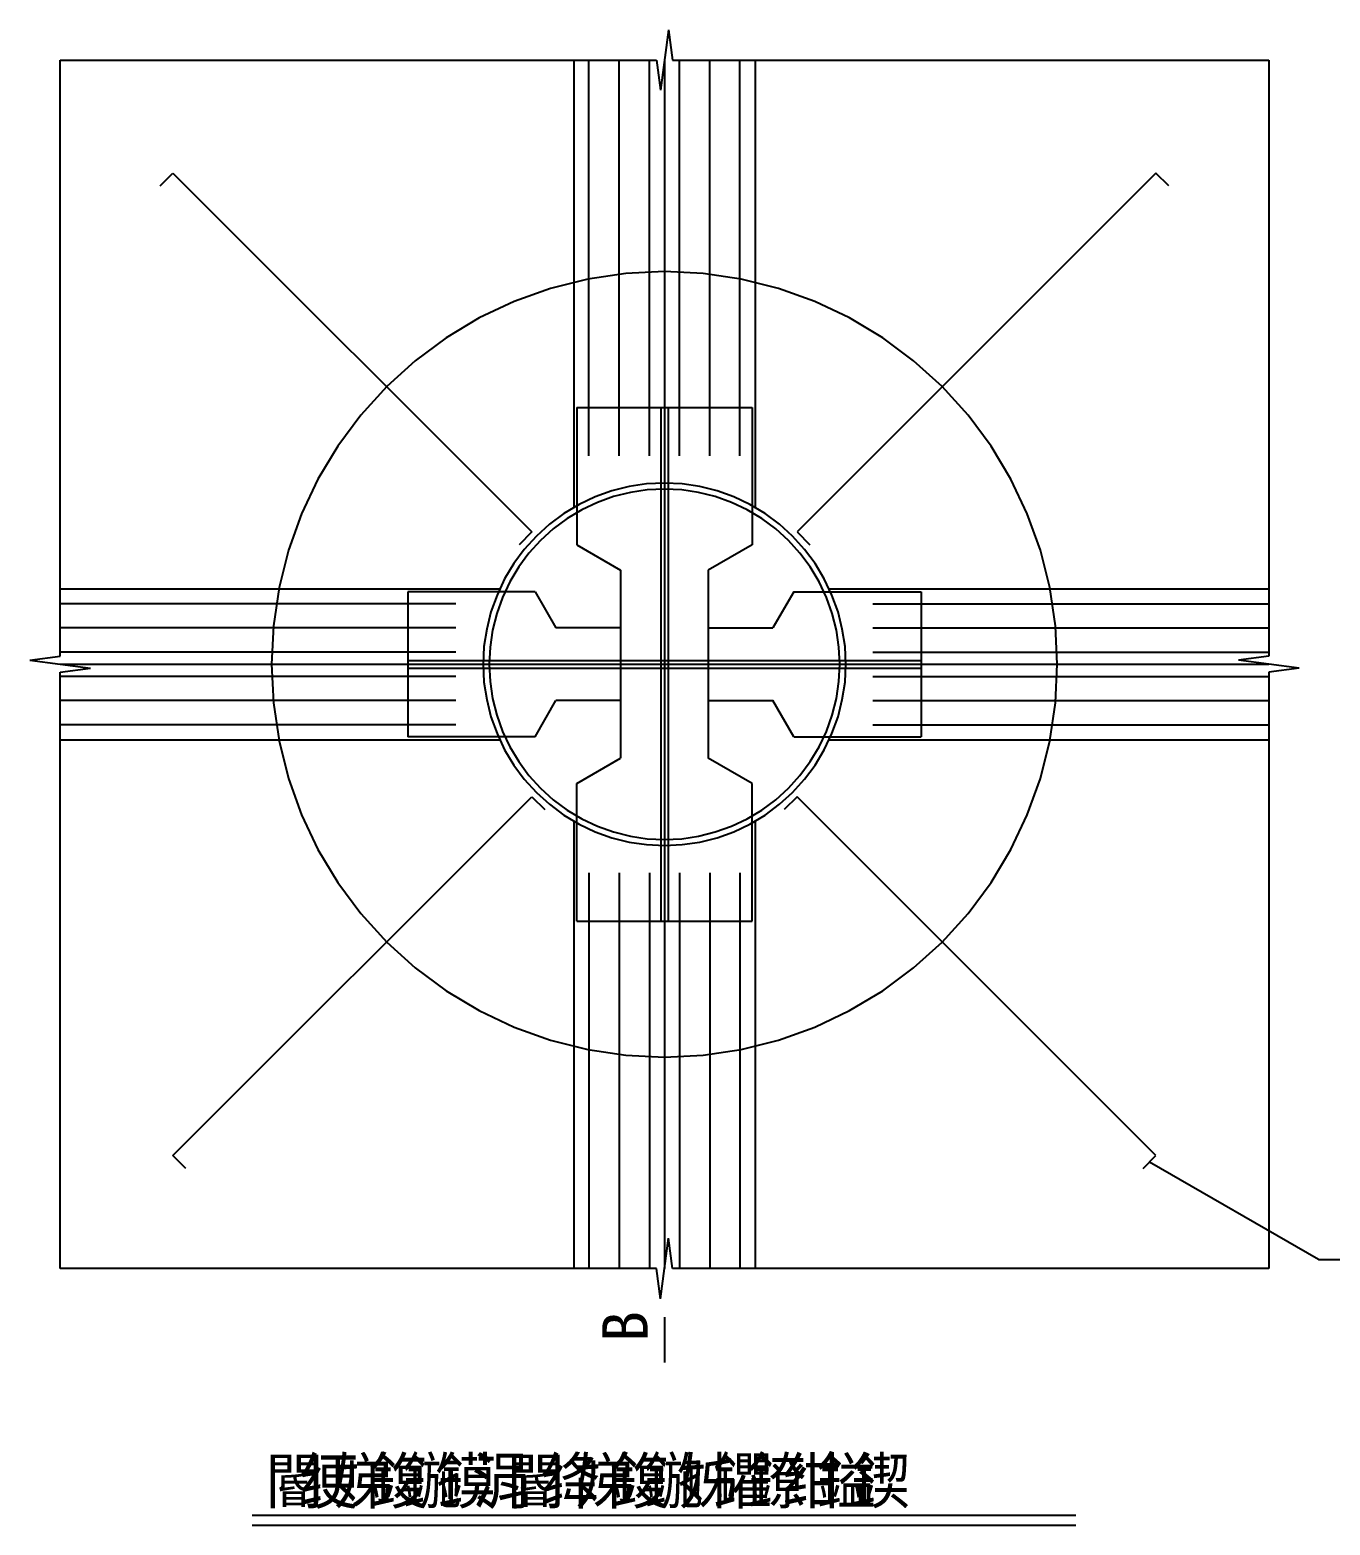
# Model space of a CAD drawing. Header units: metres. Extents: x 0 to 420, y 0 to 297.
# Drawn here: x 128.6 to 190.1, y 106.1 to 176.9 of the extents above; entities that cross this region are included whole.
import ezdxf

# ---------------------------------------------------------------- set-up
doc = ezdxf.new("R2010")
doc.units = ezdxf.units.M
doc.layers.add(' ', color=7, linetype='Continuous')

msp = doc.modelspace()

# ---------------------------------------------------------------- linework, layer by layer
at = {"layer": ' '}
for p, q in [((158.78, 176.9), (158.41, 174.04)), ((158.78, 176.9), (158.97, 175.47)), ((129.99, 147.24), (129.99, 175.47)), ((129.99, 175.47), (158.22, 175.47)), ((154.3, 175.47), (154.3, 154.29)), ((155.02, 156.73), (155.02, 175.47)), ((156.45, 156.73), (156.45, 175.47)), ((157.88, 156.73), (157.88, 175.47)), ((158.22, 175.47), (158.41, 174.04)), ((158.59, 175.47), (158.59, 118.25)), ((158.97, 175.47), (187.2, 175.47)), ((159.31, 156.73), (159.31, 175.47)), ((160.74, 156.73), (160.74, 175.47)), ((162.17, 156.73), (162.17, 175.47)), ((162.89, 175.47), (162.89, 154.29)), ((187.2, 175.47), (187.2, 147.24)), ((134.72, 169.52), (135.33, 170.12)), ((135.33, 170.12), (152.32, 153.13)), ((181.86, 170.12), (164.87, 153.13)), ((182.46, 169.52), (181.86, 170.12)), ((154.45, 159.02), (162.74, 159.02)), ((154.45, 159.02), (154.45, 152.51)), ((158.42, 159.02), (158.42, 134.7)), ((158.77, 159.02), (158.77, 134.7)), ((162.74, 159.02), (162.74, 152.51)), ((152.32, 153.13), (151.72, 152.52)), ((164.87, 153.13), (165.47, 152.52)), ((154.45, 152.51), (156.52, 151.31)), ((162.74, 152.51), (160.67, 151.31)), ((156.52, 151.31), (156.52, 142.41)), ((160.67, 151.31), (160.67, 142.41)), ((129.99, 150.44), (150.79, 150.44)), ((146.44, 150.29), (146.44, 143.43)), ((152.47, 150.29), (146.44, 150.29)), ((152.47, 150.29), (153.46, 148.58)), ((164.72, 150.29), (163.73, 148.58)), ((164.72, 150.29), (170.75, 150.29)), ((166.4, 150.44), (187.2, 150.44)), ((170.75, 150.29), (170.75, 143.43)), ((148.72, 149.72), (129.99, 149.72)), ((168.46, 149.72), (187.2, 149.72)), ((148.72, 148.58), (129.99, 148.58)), ((156.52, 148.58), (153.46, 148.58)), ((160.67, 148.58), (163.73, 148.58)), ((160.67, 148.58), (163.73, 148.58)), ((168.46, 148.58), (187.2, 148.58)), ((148.72, 147.43), (129.99, 147.43)), ((168.46, 147.43), (187.2, 147.43)), ((128.56, 147.05), (129.99, 147.24)), ((128.56, 147.05), (131.42, 146.67)), ((129.99, 146.86), (187.2, 146.86)), ((129.99, 146.48), (131.42, 146.67)), ((146.44, 147.04), (170.75, 147.04)), ((146.44, 146.68), (170.75, 146.68)), ((187.2, 147.24), (185.77, 147.05)), ((188.63, 146.67), (185.77, 147.05)), ((188.63, 146.67), (187.2, 146.48)), ((129.99, 118.25), (129.99, 146.48)), ((148.72, 146.29), (129.99, 146.29)), ((168.46, 146.29), (187.2, 146.29)), ((187.2, 146.48), (187.2, 118.25)), ((148.72, 145.14), (129.99, 145.14)), ((152.47, 143.43), (153.46, 145.14)), ((156.52, 145.14), (153.46, 145.14)), ((160.67, 145.14), (163.73, 145.14)), ((164.72, 143.43), (163.73, 145.14)), ((168.46, 145.14), (187.2, 145.14)), ((148.72, 144), (129.99, 144)), ((168.46, 144), (187.2, 144)), ((129.99, 143.28), (150.79, 143.28)), ((152.47, 143.43), (146.44, 143.43)), ((164.72, 143.43), (170.75, 143.43)), ((166.4, 143.28), (187.2, 143.28)), ((154.45, 141.21), (156.52, 142.41)), ((162.74, 141.21), (160.67, 142.41)), ((154.45, 134.7), (154.45, 141.21)), ((162.74, 134.7), (162.74, 141.21)), ((135.33, 123.6), (152.32, 140.59)), ((152.32, 140.59), (152.93, 139.98)), ((164.87, 140.59), (164.26, 139.98)), ((181.86, 123.6), (164.87, 140.59)), ((154.3, 139.43), (154.3, 118.25)), ((162.89, 139.43), (162.89, 118.25)), ((155.02, 136.99), (155.02, 118.25)), ((156.45, 136.99), (156.45, 118.25)), ((157.88, 136.99), (157.88, 118.25)), ((159.31, 136.99), (159.31, 118.25)), ((160.74, 136.99), (160.74, 118.25)), ((162.17, 136.99), (162.17, 118.25)), ((154.45, 134.7), (162.74, 134.7)), ((135.94, 122.99), (135.33, 123.6)), ((181.25, 122.99), (181.86, 123.6)), ((189.55, 118.67), (181.55, 123.29)), ((158.41, 116.82), (158.78, 119.68)), ((158.97, 118.25), (158.78, 119.68)), ((158.22, 118.25), (129.99, 118.25)), ((158.41, 116.82), (158.22, 118.25)), ((187.2, 118.25), (158.97, 118.25)), ((189.55, 118.67), (207.44, 118.67)), ((158.59, 115.95), (158.59, 113.8))]:
    msp.add_line(p, q, dxfattribs=at)
for points in [[(177.19, 146.86), (177.1, 148.68), (176.83, 150.49), (176.39, 152.26), (175.77, 153.98), (174.99, 155.63), (174.06, 157.19), (172.97, 158.66), (171.74, 160.01), (170.39, 161.23), (168.93, 162.32), (167.36, 163.26), (165.71, 164.04), (163.99, 164.65), (162.22, 165.1), (160.42, 165.37), (158.59, 165.46), (156.77, 165.37), (154.97, 165.1), (153.2, 164.65), (151.48, 164.04), (149.83, 163.26), (148.26, 162.32), (146.8, 161.23), (145.45, 160.01), (144.22, 158.66), (143.13, 157.19), (142.19, 155.63), (141.41, 153.98), (140.8, 152.26), (140.36, 150.49), (140.09, 148.68), (140, 146.86), (140.09, 145.04), (140.36, 143.23), (140.8, 141.46), (141.41, 139.74), (142.19, 138.09), (143.13, 136.53), (144.22, 135.06), (145.45, 133.71), (146.8, 132.49), (148.26, 131.4), (149.83, 130.46), (151.48, 129.68), (153.2, 129.07), (154.97, 128.62), (156.77, 128.35), (158.59, 128.26), (160.42, 128.35), (162.22, 128.62), (163.99, 129.07), (165.71, 129.68), (167.36, 130.46), (168.93, 131.4), (170.39, 132.49), (171.74, 133.71), (172.97, 135.06), (174.06, 136.53), (174.99, 138.09), (175.77, 139.74), (176.39, 141.46), (176.83, 143.23), (177.1, 145.04), (177.19, 146.86)], [(167.18, 146.86), (167.14, 147.7), (167.01, 148.53), (166.81, 149.35), (166.52, 150.14), (166.16, 150.91), (165.73, 151.63), (165.23, 152.3), (164.66, 152.93), (164.04, 153.49), (163.36, 154), (162.64, 154.43), (161.88, 154.79), (161.09, 155.07), (160.27, 155.28), (159.44, 155.4), (158.59, 155.44), (157.75, 155.4), (156.92, 155.28), (156.1, 155.07), (155.31, 154.79), (154.55, 154.43), (153.83, 154), (153.15, 153.49), (152.53, 152.93), (151.96, 152.3), (151.46, 151.63), (151.03, 150.91), (150.67, 150.14), (150.38, 149.35), (150.18, 148.53), (150.05, 147.7), (150.01, 146.86), (150.05, 146.02), (150.18, 145.19), (150.38, 144.37), (150.67, 143.58), (151.03, 142.81), (151.46, 142.09), (151.96, 141.42), (152.53, 140.79), (153.15, 140.23), (153.83, 139.72), (154.55, 139.29), (155.31, 138.93), (156.1, 138.65), (156.92, 138.44), (157.75, 138.32), (158.59, 138.28), (159.44, 138.32), (160.27, 138.44), (161.09, 138.65), (161.88, 138.93), (162.64, 139.29), (163.36, 139.72), (164.04, 140.23), (164.66, 140.79), (165.23, 141.42), (165.73, 142.09), (166.16, 142.81), (166.52, 143.58), (166.81, 144.37), (167.01, 145.19), (167.14, 146.02), (167.18, 146.86)], [(166.89, 146.86), (166.85, 147.67), (166.73, 148.48), (166.53, 149.27), (166.26, 150.03), (165.91, 150.77), (165.49, 151.47), (165.01, 152.12), (164.46, 152.73), (163.86, 153.27), (163.2, 153.76), (162.51, 154.18), (161.77, 154.52), (161, 154.8), (160.21, 155), (159.41, 155.12), (158.59, 155.16), (157.78, 155.12), (156.98, 155), (156.19, 154.8), (155.42, 154.52), (154.68, 154.18), (153.99, 153.76), (153.33, 153.27), (152.73, 152.73), (152.18, 152.12), (151.7, 151.47), (151.28, 150.77), (150.93, 150.03), (150.66, 149.27), (150.46, 148.48), (150.34, 147.67), (150.3, 146.86), (150.34, 146.05), (150.46, 145.24), (150.66, 144.45), (150.93, 143.68), (151.28, 142.95), (151.7, 142.25), (152.18, 141.6), (152.73, 140.99), (153.33, 140.45), (153.99, 139.96), (154.68, 139.54), (155.42, 139.19), (156.19, 138.92), (156.98, 138.72), (157.78, 138.6), (158.59, 138.56), (159.41, 138.6), (160.21, 138.72), (161, 138.92), (161.77, 139.19), (162.51, 139.54), (163.2, 139.96), (163.86, 140.45), (164.46, 140.99), (165.01, 141.6), (165.49, 142.25), (165.91, 142.95), (166.26, 143.68), (166.53, 144.45), (166.73, 145.24), (166.85, 146.05), (166.89, 146.86)]]:
    msp.add_lwpolyline(points, dxfattribs=at)
for p, q in [((139.08, 106.57), (178.06, 106.57)), ((139.08, 106.1), (178.06, 106.1))]:
    msp.add_line(p, q)

# ---------------------------------------------------------------- texts
msp.add_text('B', height=2.15, rotation=90, dxfattribs=at).set_placement((157.8, 114.77))
for s, p in [('閽', (139.68, 107.12)), ('绠', (141.31, 107.12)), ('娣', (142.94, 107.12)), ('鍑', (144.58, 107.12)), ('鍦', (146.21, 107.12)), ('鏌', (147.84, 107.12)), ('涓', (149.48, 107.12)), ('閽', (151.11, 107.12)), ('绛', (152.74, 107.12)), ('娣', (154.37, 107.12)), ('鍑', (156.01, 107.12)), ('鍦', (157.64, 107.12)), ('姊', (159.27, 107.12)), ('鑺', (160.9, 107.12)), ('鐐', (162.54, 107.12)), ('绀', (164.17, 107.12)), ('鎰', (165.8, 107.12)), ('鍥', (167.43, 107.12))]:
    msp.add_text(s, height=2.15, dxfattribs=at).set_placement(p)

doc.saveas('drawing.dxf')
